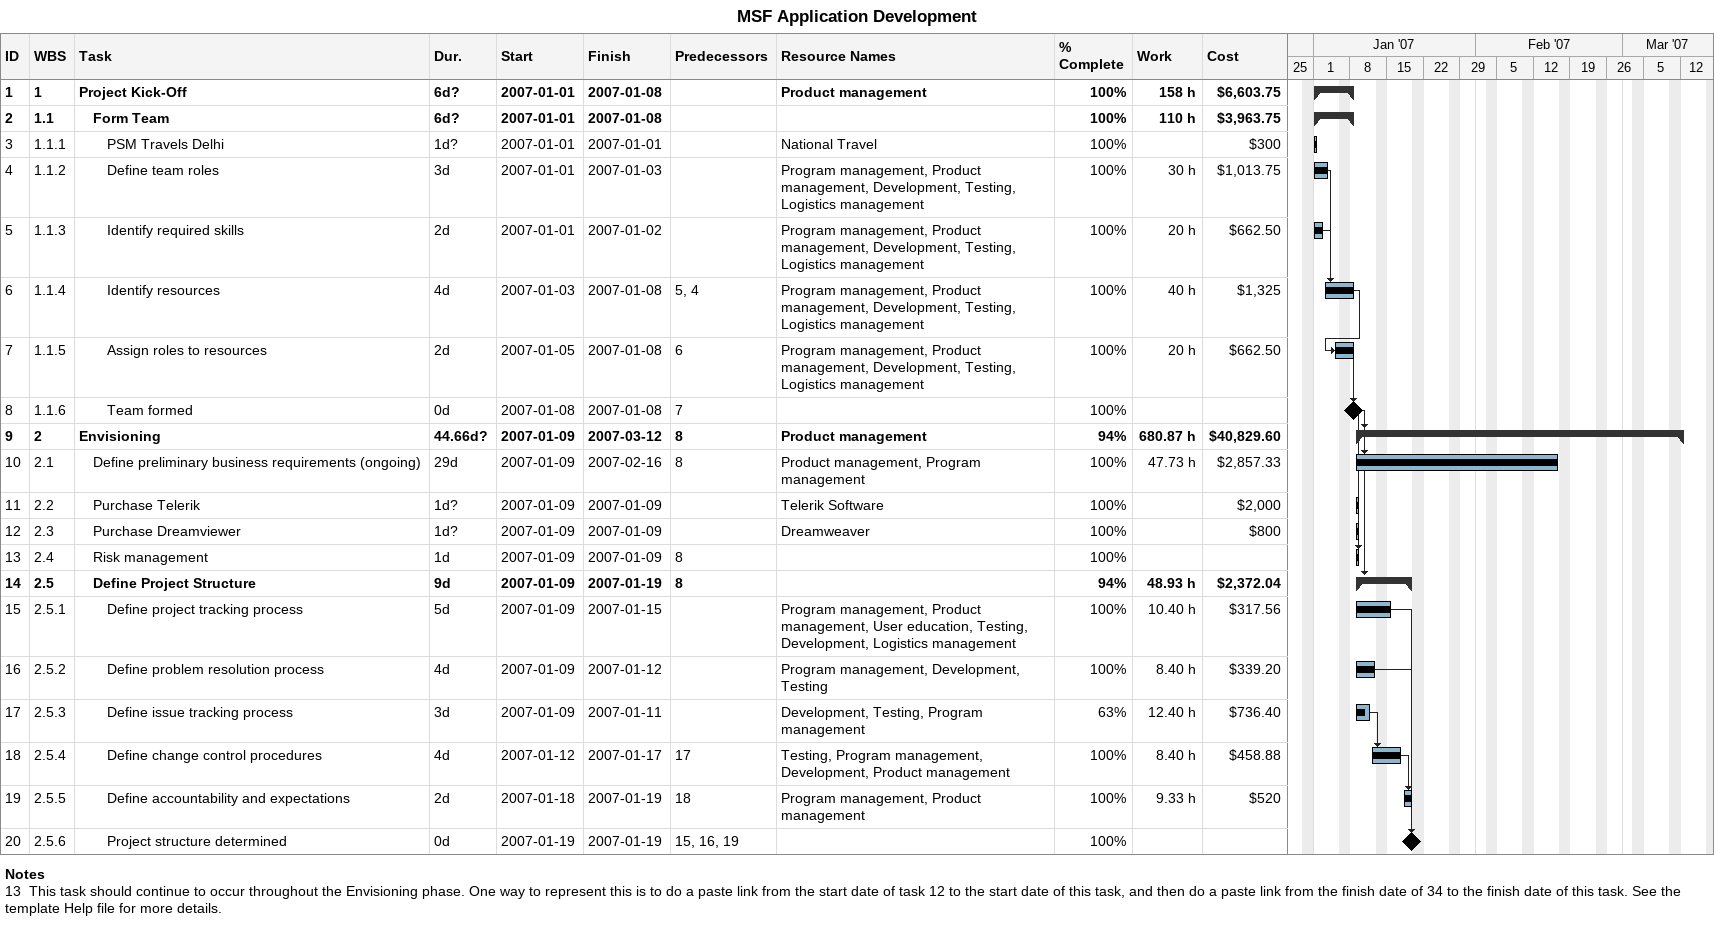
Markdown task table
MSF Application Development

| ID | WBS | Task | Duration | Start | Finish | Predecessors | Resources | % complete | Work (h) | Cost ($) |
|---|---|---|---|---|---|---|---|---|---|---|
| 1 | 1 | **Project Kick-Off** | 6d? | 2007-01-01 | 2007-01-08 |  | Product management | 100 | 158 | 6603.75 |
| 2 | 1.1 | **Form Team** | 6d? | 2007-01-01 | 2007-01-08 |  |  | 100 | 110 | 3963.75 |
| 3 | 1.1.1 | PSM Travels Delhi | 1d? | 2007-01-01 | 2007-01-01 |  | National Travel | 100 |  | 300 |
| 4 | 1.1.2 | Define team roles | 3d | 2007-01-01 | 2007-01-03 |  | Program management, Product management, Development, Testing, Logistics management | 100 | 30 | 1013.75 |
| 5 | 1.1.3 | Identify required skills | 2d | 2007-01-01 | 2007-01-02 |  | Program management, Product management, Development, Testing, Logistics management | 100 | 20 | 662.50 |
| 6 | 1.1.4 | Identify resources | 4d | 2007-01-03 | 2007-01-08 | 5, 4 | Program management, Product management, Development, Testing, Logistics management | 100 | 40 | 1325 |
| 7 | 1.1.5 | Assign roles to resources | 2d | 2007-01-05 | 2007-01-08 | 6 | Program management, Product management, Development, Testing, Logistics management | 100 | 20 | 662.50 |
| 8 | 1.1.6 | Team formed | 0d | 2007-01-08 | 2007-01-08 | 7 |  | 100 |  |  |
| 9 | 2 | **Envisioning** | 44.66d? | 2007-01-09 | 2007-03-12 | 8 | Product management | 94 | 680.87 | 40829.60 |
| 10 | 2.1 | Define preliminary business requirements (ongoing) | 29d | 2007-01-09 | 2007-02-16 | 8 | Product management, Program management | 100 | 47.73 | 2857.33 |
| 11 | 2.2 | Purchase Telerik | 1d? | 2007-01-09 | 2007-01-09 |  | Telerik Software | 100 |  | 2000 |
| 12 | 2.3 | Purchase Dreamviewer | 1d? | 2007-01-09 | 2007-01-09 |  | Dreamweaver | 100 |  | 800 |
| 13 | 2.4 | Risk management | 1d | 2007-01-09 | 2007-01-09 | 8 |  | 100 |  |  |
| 14 | 2.5 | **Define Project Structure** | 9d | 2007-01-09 | 2007-01-19 | 8 |  | 94 | 48.93 | 2372.04 |
| 15 | 2.5.1 | Define project tracking process | 5d | 2007-01-09 | 2007-01-15 |  | Program management, Product management, User education, Testing, Development, Logistics management | 100 | 10.40 | 317.56 |
| 16 | 2.5.2 | Define problem resolution process | 4d | 2007-01-09 | 2007-01-12 |  | Program management, Development, Testing | 100 | 8.40 | 339.20 |
| 17 | 2.5.3 | Define issue tracking process | 3d | 2007-01-09 | 2007-01-11 |  | Development, Testing, Program management | 63 | 12.40 | 736.40 |
| 18 | 2.5.4 | Define change control procedures | 4d | 2007-01-12 | 2007-01-17 | 17 | Testing, Program management, Development, Product management | 100 | 8.40 | 458.88 |
| 19 | 2.5.5 | Define accountability and expectations | 2d | 2007-01-18 | 2007-01-19 | 18 | Program management, Product management | 100 | 9.33 | 520 |
| 20 | 2.5.6 | Project structure determined | 0d | 2007-01-19 | 2007-01-19 | 15, 16, 19 |  | 100 |  |  |

Notes
- 13: This task should continue to occur throughout the Envisioning phase. One way to represent this is to do a paste link from the start date of task 12 to the start date of this task, and then do a paste link from the finish date of 34 to the finish date of this task. See the template Help file for more details.
